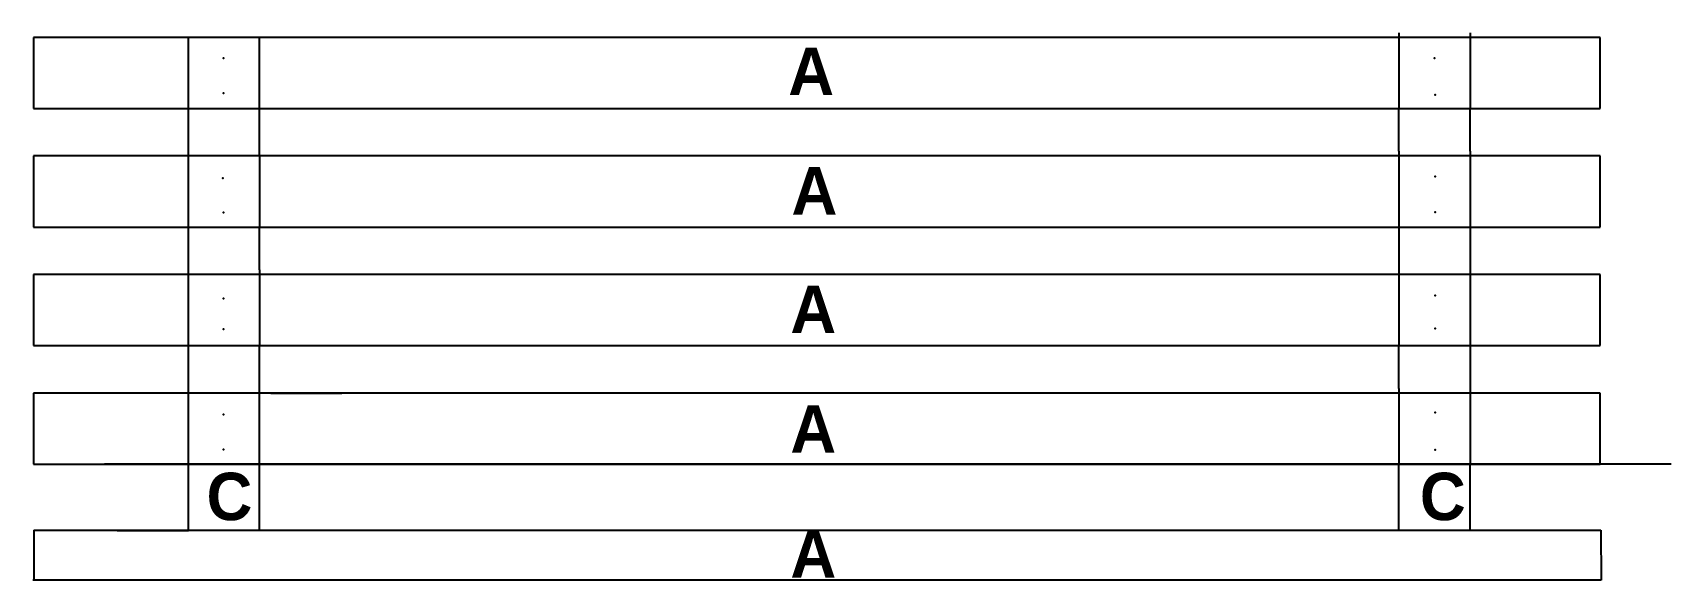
# Model space of a CAD drawing. Header units: inches. Extents: x 43.64 to 50.55, y 29.39 to 31.7.
import ezdxf

# ---------------------------------------------------------------- set-up
doc = ezdxf.new("R2010")
doc.units = ezdxf.units.IN
doc.header["$MEASUREMENT"] = 0
doc.linetypes.add('ACAD_ISO02W100', pattern=[15, 12, -3])
doc.layers.get('0').update_dxf_attribs({"lineweight": 25})
doc.layers.add('layer 1', color=178, linetype='ACAD_ISO02W100', lineweight=25, true_color=0x000000)
doc.styles.add('textstyle11', font='')
doc.styles.add('textstyle12', font='')
doc.styles.add('textstyle13', font='')
doc.styles.add('textstyle14', font='')
doc.styles.add('textstyle15', font='')
doc.styles.add('textstyle16', font='')
doc.styles.add('textstyle17', font='')
doc.styles.get('textstyle11').set_extended_font_data('Andale Mono', bold=True)
doc.styles.get('textstyle12').set_extended_font_data('Andale Mono', bold=True)
doc.styles.get('textstyle13').set_extended_font_data('Andale Mono', bold=True)
doc.styles.get('textstyle14').set_extended_font_data('Andale Mono', bold=True)
doc.styles.get('textstyle15').set_extended_font_data('Andale Mono', bold=True)
doc.styles.get('textstyle16').set_extended_font_data('Andale Mono', bold=True)
doc.styles.get('textstyle17').set_extended_font_data('Andale Mono', bold=True)

msp = doc.modelspace()

# ---------------------------------------------------------------- linework, layer by layer
for p, q in [((43.6469, 31.6802), (43.6469, 31.3802)), ((50.2469, 31.6802), (43.6469, 31.6802)), ((50.2469, 31.3802), (50.2469, 31.6802)), ((43.6469, 31.3802), (50.2469, 31.3802)), ((44.3, 31.2), (44.3, 31.3802)), ((44.6, 31.1802), (44.6, 31.3802)), ((49.4, 31.2), (49.4, 31.3802)), ((49.7, 31.2), (49.7, 31.3802)), ((43.6469, 31.1802), (43.6469, 30.8802)), ((50.2469, 31.1802), (43.6469, 31.1802)), ((50.2469, 30.8802), (50.2469, 31.1802)), ((43.6469, 30.8802), (50.2469, 30.8802)), ((44.3, 30.7), (44.3, 30.8802)), ((44.6, 30.7), (44.6, 30.8802)), ((49.4, 30.9), (49.4, 30.6802)), ((49.7, 30.9), (49.7, 30.6802)), ((43.6469, 30.6802), (43.6469, 30.3802)), ((50.2469, 30.6802), (43.6469, 30.6802)), ((50.2469, 30.3802), (50.2469, 30.6802)), ((43.6469, 30.3802), (50.2469, 30.3802)), ((44.3, 30.2), (44.3, 30.3802)), ((44.6, 30.2), (44.6, 30.3802)), ((49.4, 30.2), (49.4, 30.3802)), ((49.7, 30.4), (49.7, 30.1802)), ((43.6469, 30.1802), (43.6469, 29.8802)), ((50.2469, 30.1802), (43.6469, 30.1802)), ((44.6469, 30.1802), (44.9469, 30.1802)), ((49.9469, 30.1802), (49.6469, 30.1802)), ((50.2469, 29.8802), (50.2469, 30.1802)), ((44.6, 29.6), (44.6, 29.9)), ((43.6469, 29.8802), (50.2469, 29.8802)), ((50.5469, 29.8802), (43.9469, 29.8802)), ((44.3, 29.6), (44.3, 29.8802)), ((49.4, 29.6), (49.4, 29.8802)), ((49.7, 29.6), (49.7, 29.8802)), ((43.6489, 29.6024), (50.2507, 29.6019)), ((43.6489, 29.6024), (43.6489, 29.3908)), ((44, 29.6), (44.3, 29.6)), ((50, 29.6), (49.7, 29.6)), ((50.2507, 29.6019), (50.2522, 29.3908)), ((50.2522, 29.3908), (43.6444, 29.3908))]:
    msp.add_line(p, q)
for p in [(44.4482, 31.5934), (49.5495, 31.5923), (44.4482, 31.4453), (49.5521, 31.4374), (44.445, 31.0861), (49.5521, 31.0935), (44.4482, 30.9412), (49.5521, 30.9438), (44.4482, 30.5788), (49.5521, 30.592), (44.4482, 30.4496), (49.5521, 30.4528), (49.5521, 30.0983), (44.4482, 30.0905), (44.4482, 29.9424), (49.5521, 29.9408)]:
    msp.add_point(p)
at = {"layer": 'layer 1'}
for p, q in [((49.4, 31.7), (49.4, 31.3802)), ((49.7, 31.7), (49.7, 31.3802)), ((44.3, 31.3802), (44.3, 31.6802)), ((44.6, 31.3802), (44.6, 31.6802)), ((44.3, 30.8802), (44.3, 31.2)), ((49.4, 31.2), (49.4, 30.8802)), ((49.7, 31.2), (49.7, 30.8802)), ((44.6, 31.1802), (44.6, 30.8802)), ((44.3, 30.3802), (44.3, 30.7)), ((44.6, 30.7), (44.6, 30.3802)), ((49.4, 30.6802), (49.4, 30.3802)), ((49.7, 30.6802), (49.7, 30.3802)), ((44.3, 29.8802), (44.3, 30.2)), ((44.6, 29.9), (44.6, 30.2)), ((49.4, 30.2), (49.4, 29.8802)), ((49.7, 30.1802), (49.7, 29.8802))]:
    msp.add_line(p, q, dxfattribs=at)

# ---------------------------------------------------------------- texts
at = {"char_height": 0.2, "attachment_point": 1}
for s, insert, style in [('A', (46.827, 31.6375), 'textstyle11'), ('A', (46.8406, 31.1332), 'textstyle12'), ('A', (46.836, 30.6334), 'textstyle13'), ('A', (46.836, 30.129), 'textstyle14'), ('C', (44.3764, 29.8443), 'textstyle16'), ('C', (49.488, 29.8443), 'textstyle17'), ('A', (46.836, 29.6022), 'textstyle15')]:
    msp.add_mtext(s, dxfattribs=dict(at, insert=insert, style=style))

doc.saveas('drawing.dxf')
